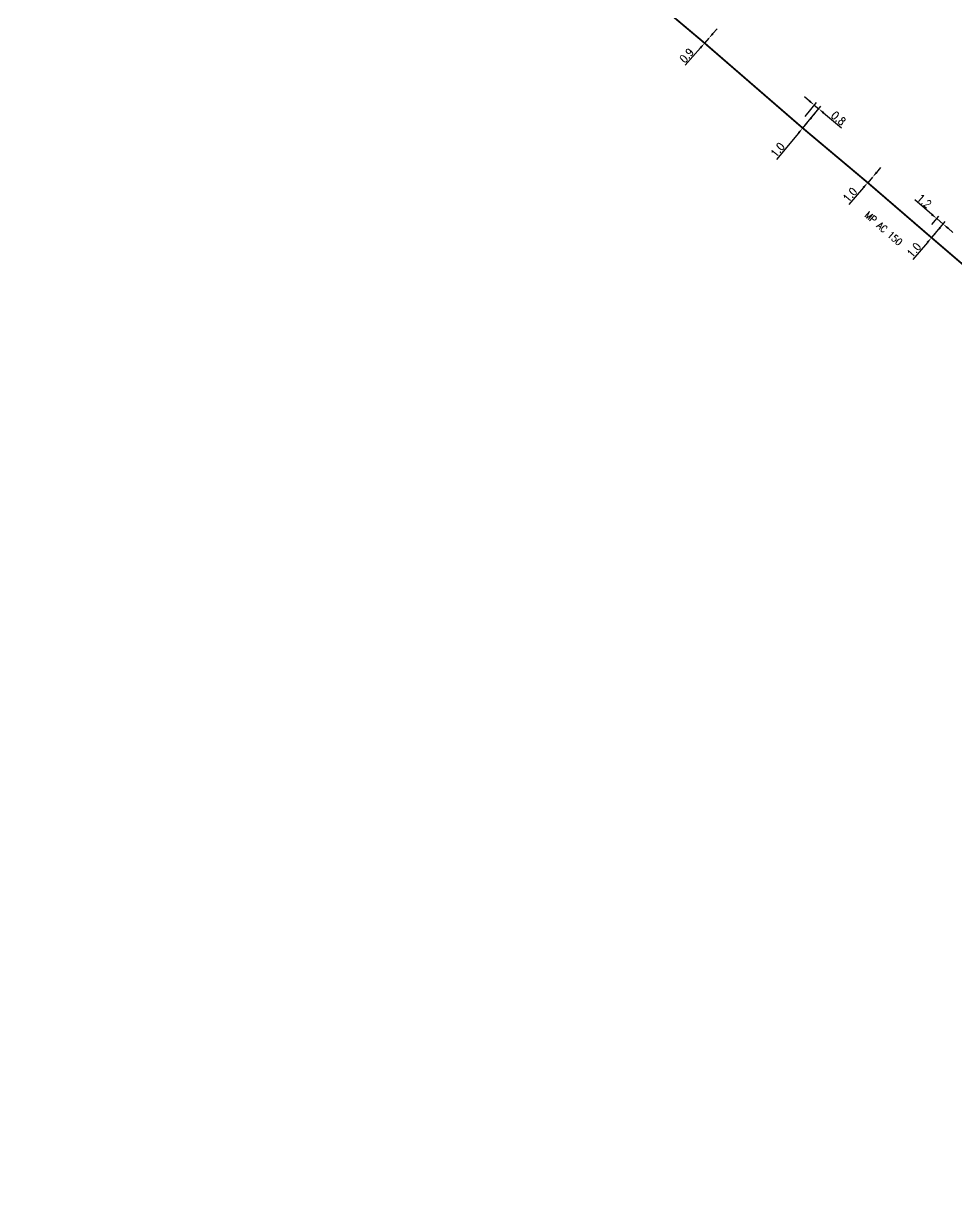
# Model space of a CAD drawing. Header units: millimetres. Extents: x 185000 to 186005, y 127000 to 128000.
# Drawn here: x 185529 to 185660.3, y 127336.6 to 127500.2 of the extents above; entities that cross this region are included whole.
import ezdxf
from ezdxf.enums import TextEntityAlignment as Align

# ---------------------------------------------------------------- set-up
doc = ezdxf.new("R2010")
doc.units = ezdxf.units.MM
doc.header["$PDMODE"] = 34
doc.layers.get('DEFPOINTS').update_dxf_attribs({"linetype": 'CONTINUOUS'})
doc.layers.add('G_120', color=4, linetype='CONTINUOUS')
doc.styles.get("Standard").update_dxf_attribs({"font": 'romans.shx', "width": 0.85})
doc.linetypes.add('G_TYPB_AP', pattern='A,5,-0.3,["o",Standard,S=1.5,R=0,X=0,Y=-0.5],-1.65', length=6.95)
doc.dimstyles.get("Standard").update_dxf_attribs({"dimtxt": 1.5, "dimasz": 1.2, "dimexe": 0.625, "dimexo": 0.625, "dimgap": 0.25, "dimtad": 1, "dimdec": 1, "dimzin": 0, "dimdsep": 46, "dimtxsty": 'Standard', "dimcen": -0.5, "dimadec": 0, "dimazin": 0, "dimtfac": 1, "dimtdec": 1, "dimtmove": 0, "dimatfit": 3, "dimfxl": 0, "dimtolj": 1, "dimtzin": 0, "dimarcsym": 0})

# ---------------------------------------------------------------- blocks, each defined once
blk = doc.blocks.new('*D39')
at = {"layer": 'DEFPOINTS', "color": 0, "linetype": 'Continuous', "ltscale": 0.5, "transparency": 16777216}
for p in [(185657.46, 127472.73), (185656.45, 127471.56), (185656.73, 127470.05)]:
    blk.add_point(p, dxfattribs=at)
at = {"layer": 'G_120', "color": 0, "linetype": 'Continuous', "lineweight": -2, "ltscale": 0.5, "transparency": 16777216}
for p, q in [((185656.77, 127473.32), (185654.37, 127475.35)), ((185656.76, 127471.92), (185657.76, 127473.09)), ((185658.37, 127471.96), (185657.46, 127472.73)), ((185657.04, 127470.4), (185658.67, 127472.31)), ((185659.05, 127471.37), (185659.74, 127470.79))]:
    blk.add_line(p, q, dxfattribs=at)
at = {"layer": 'G_120', "color": 0, "linetype": 'Continuous', "ltscale": 0.5, "transparency": 16777216}
for points in [[(185656.87, 127473.43), (185656.67, 127473.2), (185657.46, 127472.73)], [(185659.15, 127471.49), (185658.96, 127471.26), (185658.37, 127471.96)]]:
    blk.add_solid(points, dxfattribs=at)
at = {"layer": 'G_120', "color": 0, "linetype": 'Continuous', "ltscale": 0.5, "transparency": 16777216, "insert": (185655.71, 127475.2), "char_height": 1.125, "attachment_point": 5, "rotation": 319.6227}
blk.add_mtext('\\A1;1.2', dxfattribs=at)
blk = doc.blocks.new('*D40')
at = {"layer": 'DEFPOINTS', "color": 0, "linetype": 'Continuous', "ltscale": 0.5, "transparency": 16777216}
for p in [(185656.73, 127470.05), (185657.36, 127470.78), (185657.36, 127470.78)]:
    blk.add_point(p, dxfattribs=at)
at = {"layer": 'G_120', "color": 0, "linetype": 'Continuous', "lineweight": -2, "ltscale": 0.5, "transparency": 16777216}
for p, q in [((185657.95, 127471.47), (185658.53, 127472.15)), ((185656.15, 127469.36), (185654.1, 127466.98)), ((185657.36, 127470.78), (185656.73, 127470.05))]:
    blk.add_line(p, q, dxfattribs=at)
at = {"layer": 'G_120', "color": 0, "linetype": 'Continuous', "ltscale": 0.5, "transparency": 16777216}
for points in [[(185657.83, 127471.57), (185658.06, 127471.37), (185657.36, 127470.78)], [(185656.03, 127469.46), (185656.26, 127469.27), (185656.73, 127470.05)]]:
    blk.add_solid(points, dxfattribs=at)
at = {"layer": 'G_120', "color": 0, "linetype": 'Continuous', "ltscale": 0.5, "transparency": 16777216, "insert": (185654.26, 127468.32), "char_height": 1.125, "attachment_point": 5, "rotation": 49.4225}
blk.add_mtext('\\A1;1.0', dxfattribs=at)
blk = doc.blocks.new('*D41')
at = {"layer": 'DEFPOINTS', "color": 0, "linetype": 'Continuous', "ltscale": 0.5, "transparency": 16777216}
for p in [(185647.76, 127477.78), (185647.76, 127477.78), (185648.43, 127478.55)]:
    blk.add_point(p, dxfattribs=at)
at = {"layer": 'G_120', "color": 0, "linetype": 'Continuous', "lineweight": -2, "ltscale": 0.5, "transparency": 16777216}
for p, q in [((185649.02, 127479.23), (185649.61, 127479.91)), ((185648.43, 127478.55), (185647.76, 127477.78)), ((185647.17, 127477.1), (185645.1, 127474.73))]:
    blk.add_line(p, q, dxfattribs=at)
at = {"layer": 'G_120', "color": 0, "linetype": 'Continuous', "ltscale": 0.5, "transparency": 16777216}
for points in [[(185648.9, 127479.33), (185649.13, 127479.13), (185648.43, 127478.55)], [(185647.05, 127477.2), (185647.28, 127477), (185647.76, 127477.78)]]:
    blk.add_solid(points, dxfattribs=at)
at = {"layer": 'G_120', "color": 0, "linetype": 'Continuous', "ltscale": 0.5, "transparency": 16777216, "insert": (185645.27, 127476.07), "char_height": 1.125, "attachment_point": 5, "rotation": 48.9503}
blk.add_mtext('\\A1;1.0', dxfattribs=at)
blk = doc.blocks.new('*D42')
at = {"layer": 'DEFPOINTS', "color": 0, "linetype": 'Continuous', "ltscale": 0.5, "transparency": 16777216}
for p in [(185640.25, 127488.68), (185638.64, 127486.74), (185638.61, 127485.46)]:
    blk.add_point(p, dxfattribs=at)
at = {"layer": 'G_120', "color": 0, "linetype": 'Continuous', "lineweight": -2, "ltscale": 0.5, "transparency": 16777216}
for p, q in [((185639.56, 127489.25), (185638.87, 127489.83)), ((185638.94, 127487.1), (185640.55, 127489.04)), ((185638.91, 127485.82), (185641.17, 127488.53)), ((185640.25, 127488.68), (185640.87, 127488.17)), ((185641.56, 127487.59), (185644.08, 127485.49))]:
    blk.add_line(p, q, dxfattribs=at)
at = {"layer": 'G_120', "color": 0, "linetype": 'Continuous', "ltscale": 0.5, "transparency": 16777216}
for points in [[(185639.66, 127489.37), (185639.47, 127489.14), (185640.25, 127488.68)], [(185641.66, 127487.7), (185641.46, 127487.47), (185640.87, 127488.17)]]:
    blk.add_solid(points, dxfattribs=at)
at = {"layer": 'G_120', "color": 0, "linetype": 'Continuous', "ltscale": 0.5, "transparency": 16777216, "insert": (185643.65, 127486.83), "char_height": 1.125, "attachment_point": 5, "rotation": 320.2221}
blk.add_mtext('\\A1;0.8', dxfattribs=at)
blk = doc.blocks.new('*D43')
at = {"layer": 'DEFPOINTS', "color": 0, "linetype": 'Continuous', "ltscale": 0.5, "transparency": 16777216}
for p in [(185639.25, 127486.23), (185639.25, 127486.23), (185638.61, 127485.46)]:
    blk.add_point(p, dxfattribs=at)
at = {"layer": 'G_120', "color": 0, "linetype": 'Continuous', "lineweight": -2, "ltscale": 0.5, "transparency": 16777216}
for p, q in [((185639.83, 127486.92), (185640.41, 127487.61)), ((185639.25, 127486.23), (185638.61, 127485.46)), ((185638.04, 127484.76), (185634.95, 127481.05))]:
    blk.add_line(p, q, dxfattribs=at)
at = {"layer": 'G_120', "color": 0, "linetype": 'Continuous', "ltscale": 0.5, "transparency": 16777216}
for points in [[(185639.71, 127487.01), (185639.95, 127486.82), (185639.25, 127486.23)], [(185637.92, 127484.86), (185638.15, 127484.67), (185638.61, 127485.46)]]:
    blk.add_solid(points, dxfattribs=at)
at = {"layer": 'G_120', "color": 0, "linetype": 'Continuous', "ltscale": 0.5, "transparency": 16777216, "insert": (185635.09, 127482.39), "char_height": 1.125, "attachment_point": 5, "rotation": 50.2221}
blk.add_mtext('\\A1;1.0', dxfattribs=at)
blk = doc.blocks.new('*D57')
at = {"layer": 'DEFPOINTS', "color": 0, "linetype": 'Continuous', "ltscale": 0.5, "transparency": 16777216}
for p in [(185624.82, 127497.4), (185625.41, 127498.08), (185625.41, 127498.08)]:
    blk.add_point(p, dxfattribs=at)
at = {"layer": 'G_120', "color": 0, "linetype": 'Continuous', "lineweight": -2, "ltscale": 0.5, "transparency": 16777216}
for p, q in [((185626, 127498.75), (185626.59, 127499.43)), ((185625.41, 127498.08), (185624.82, 127497.4)), ((185624.23, 127496.72), (185622.1, 127494.28))]:
    blk.add_line(p, q, dxfattribs=at)
at = {"layer": 'G_120', "color": 0, "linetype": 'Continuous', "ltscale": 0.5, "transparency": 16777216}
for points in [[(185625.89, 127498.85), (185626.12, 127498.66), (185625.41, 127498.08)], [(185624.11, 127496.82), (185624.34, 127496.62), (185624.82, 127497.4)]]:
    blk.add_solid(points, dxfattribs=at)
at = {"layer": 'G_120', "color": 0, "linetype": 'Continuous', "ltscale": 0.5, "transparency": 16777216, "insert": (185622.3, 127495.66), "char_height": 1.125, "attachment_point": 5, "rotation": 48.9147}
blk.add_mtext('\\A1;0.9', dxfattribs=at)

msp = doc.modelspace()

# ---------------------------------------------------------------- linework, layer by layer
at = {"layer": 'G_120', "linetype": 'G_TYPB_AP', "ltscale": 0.5, "flags": 128}
msp.add_lwpolyline([(185529.12, 127572.34, 0.25, 0.25, 0), (185537.78, 127566.27, 0.25, 0.25, 0), (185546.08, 127561.17, 0.25, 0.25, 0), (185550.86, 127558.2, 0.25, 0.25, 0), (185561.87, 127551.11, 0.25, 0.25, 0), (185570.84, 127543.47, 0.25, 0.25, 0), (185579.96, 127535.69, 0.25, 0.25, 0), (185588.98, 127528.03, 0.25, 0.25, 0), (185598.07, 127520.21, 0.25, 0.25, 0), (185607.17, 127512.24, 0.25, 0.25, 0), (185616.3, 127504.57, 0.25, 0.25, 0), (185624.82, 127497.4, 0.25, 0.25, 0), (185638.61, 127485.46, 0.25, 0.25, 0), (185647.76, 127477.78, 0.25, 0.25, 0), (185656.73, 127470.05, 0.25, 0.25, 0), (185665.6, 127462.46, 0.25, 0.25, 0), (185674.98, 127454.45, 0.25, 0.25, 0), (185684.24, 127446.59, 0.25, 0.25, 0), (185692.9, 127439.58, 0.25, 0.25, 0), (185701.92, 127431.53, 0.25, 0.25, 0), (185711.39, 127423.98, 0.25, 0.25, 0), (185718.85, 127417.36, 0.25, 0.25, 0), (185723.5, 127413.03, 0.25, 0.25, 0), (185740.99, 127396.89, 0.25, 0.25, 0), (185750.14, 127389.14, 0.25, 0.25, 0), (185759.3, 127381.36, 0.25, 0.25, 0), (185768.46, 127373.67, 0.25, 0.25, 0), (185777.94, 127366.14, 0.25, 0.25, 0), (185784.64, 127361.23, 0.25, 0.25, 0), (185795.5, 127357.6, 0.25, 0.25, 0), (185807.34, 127353.11, 0.25, 0.25, 0), (185818.66, 127349.03, 0.25, 0.25, 0), (185828.3, 127345.66, 0.25, 0.25, 0), (185839.57, 127341.68, 0.25, 0.25, 0), (185850.08, 127338.07, 0.25, 0.25, 0), (185851.27, 127337.33, 0.25, 0.25, 0), (185852.97, 127336.75, 0, 0, 0)], format="xyseb", dxfattribs=at)

# ---------------------------------------------------------------- texts
at = {"layer": 'G_120', "linetype": 'Continuous', "width": 0.85}
msp.add_text('MP AC 150', height=1, rotation=318.7757, dxfattribs=at).set_placement((185650, 127471.34), align=Align.MIDDLE)

# ---------------------------------------------------------------- dimensions: what is measured, and where the dimension line sits
at = {"layer": 'G_120', "linetype": 'Continuous', "ltscale": 0.5}
for base, p1, p2, angle, picture, middle in [((185625.41, 127498.08), (185624.82, 127497.4), (185625.41, 127498.08), 228.9147, '*D57', (185622.87, 127495.16)), ((185640.25, 127488.68), (185638.61, 127485.46), (185638.64, 127486.74), 320.2221, '*D42', (185643.17, 127486.25)), ((185639.25, 127486.23), (185638.61, 127485.46), (185639.25, 127486.23), 230.2221, '*D43', (185635.67, 127481.92)), ((185647.76, 127477.78), (185648.43, 127478.55), (185647.76, 127477.78), 48.9503, '*D41', (185645.84, 127475.58)), ((185657.46, 127472.73), (185656.73, 127470.05), (185656.45, 127471.56), 319.6227, '*D39', (185655.23, 127474.63)), ((185657.36, 127470.78), (185656.73, 127470.05), (185657.36, 127470.78), 229.4225, '*D40', (185654.83, 127467.83))]:
    dim = msp.add_linear_dim(base=base, p1=p1, p2=p2, angle=angle, dimstyle='Standard', override={"dimscale": 0.75}, dxfattribs=at)
    dim.commit()
    dim.dimension.update_dxf_attribs({"geometry": picture, "text_midpoint": middle, "dimtype": 160})

doc.saveas('drawing.dxf')
